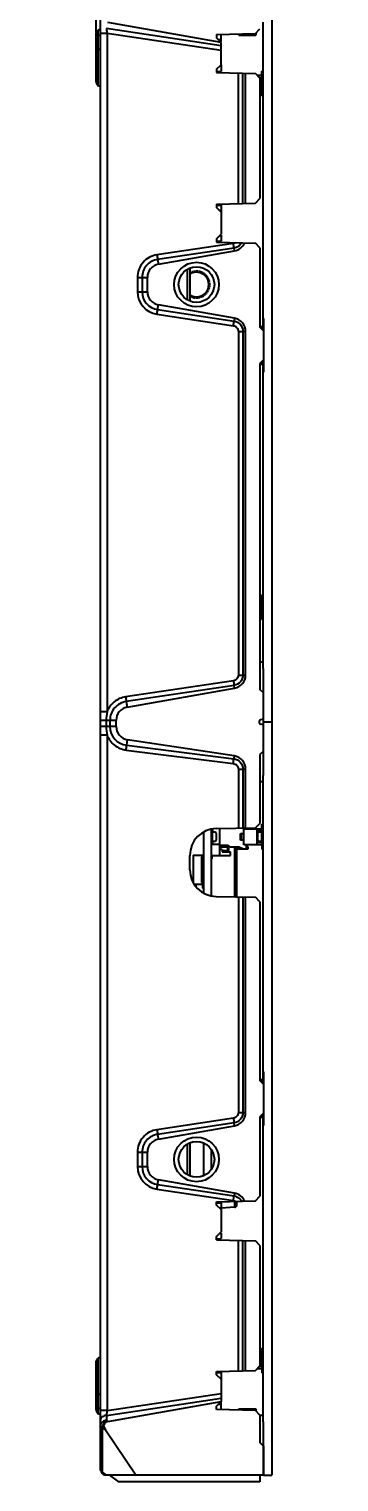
# Model space of a CAD drawing. Header units: millimetres. Extents: x 562 to 17351, y 2396 to 6995.
# Drawn here: x 2285.9 to 2355.3, y 3491.4 to 3816.8 of the extents above; entities that cross this region are included whole.
import ezdxf

# ---------------------------------------------------------------- set-up
doc = ezdxf.new("R2010")
doc.units = ezdxf.units.MM
doc.linetypes.add('HIDDEN', pattern=[0.2, 0.1, -0.1])
for name, color, linetype in [('02___PRT_ALL_AXES', 7, 'Continuous'), ('BOARD_OUTLINE_00', 7, 'Continuous'), ('DEFAULT_2', 8, 'HIDDEN'), ('DIM', 4, 'Continuous')]:
    doc.layers.add(name, color=color, linetype=linetype)
doc.styles.get("Standard").update_dxf_attribs({"font": 'arial.ttf'})
doc.dimstyles.new('03', dxfattribs={"dimscale": 3, "dimtxt": 2.5, "dimasz": 2.5, "dimexe": 0.125, "dimexo": 0.0625, "dimgap": 0.09, "dimtad": 0, "dimdec": 3, "dimzin": 4, "dimdsep": 46, "dimtxsty": 'Standard', "dimblk": 'CLOSED', "dimcen": 0.09, "dimclrd": 2, "dimclre": 2, "dimclrt": 4, "dimazin": 1, "dimtp": 0.01, "dimtm": 0.01, "dimtfac": 1, "dimtdec": 3, "dimtofl": 0, "dimtmove": 0, "dimatfit": 3, "dimldrblk": 'CLOSED', "dimfxl": 1, "dimtolj": 1, "dimtzin": 4, "dimarcsym": 0})

# ---------------------------------------------------------------- blocks, each defined once
blk = doc.blocks.new('_CLOSED')
at = {"color": 0, "linetype": 'ByBlock'}
for p, q in [((0, 0), (-1, 0.167)), ((-1, 0.167), (-1, -0.167)), ((-1, -0.167), (0, 0)), ((-1, 0), (0, 0))]:
    blk.add_line(p, q, dxfattribs=at)
blk = doc.blocks.new('*D103')
at = {"layer": 'Defpoints', "color": 0, "transparency": 16777216}
for p in [(2340.28, 3863.22), (2340.28, 3830.36), (2300.88, 3815.86)]:
    blk.add_point(p, dxfattribs=at)
at = {"layer": 'DIM', "color": 2, "lineweight": -2, "transparency": 16777216}
for p, q in [((2300.88, 3816.05), (2300.88, 3863.59)), ((2340.28, 3830.55), (2340.28, 3863.59)), ((2293.38, 3863.22), (2285.88, 3863.22)), ((2347.78, 3863.22), (2355.28, 3863.22))]:
    blk.add_line(p, q, dxfattribs=at)
at = {"layer": 'DIM', "color": 2, "lineweight": -2, "transparency": 16777216, "xscale": 7.5, "yscale": 7.5, "zscale": 7.5}
blk.add_blockref('_CLOSED', (2300.88, 3863.22), dxfattribs=at)
at = {"layer": 'DIM', "color": 2, "lineweight": -2, "transparency": 16777216, "xscale": 7.5, "yscale": 7.5, "zscale": 7.5, "rotation": 180}
blk.add_blockref('_CLOSED', (2340.28, 3863.22), dxfattribs=at)
at = {"layer": 'DIM', "color": 4, "transparency": 16777216, "insert": (2320.58, 3863.22), "char_height": 7.5, "attachment_point": 5}
blk.add_mtext('\\A1;39.400', dxfattribs=at)

msp = doc.modelspace()

# ---------------------------------------------------------------- linework, layer by layer
at = {"color": 7, "linetype": 'Continuous'}
for p, q in [((2301.8814, 3494.2739), (2301.8814, 3828.9437)), ((2340.2814, 3830.3588), (2340.2814, 3492.8588)), ((2328.9165, 3813.8224), (2303.5434, 3818.2964)), ((2338.2814, 3749.3338), (2338.2814, 3818.3563)), ((2300.8814, 3815.8588), (2301.3346, 3816.5701)), ((2300.8814, 3804.8588), (2300.8814, 3815.8588)), ((2300.8814, 3814.8337), (2301.3346, 3815.3366)), ((2301.8814, 3816.8251), (2301.3346, 3816.5701)), ((2301.3346, 3804.1475), (2301.3346, 3816.5701)), ((2301.8814, 3815.5169), (2301.3346, 3815.3366)), ((2303.3422, 3815.8666), (2301.8814, 3815.8666)), ((2328.8814, 3813.1087), (2303.1972, 3816.9545)), ((2303.3422, 3815.8666), (2303.3422, 3663.9129)), ((2328.8814, 3812.0424), (2303.3422, 3815.8666)), ((2327.8814, 3815.6088), (2336.5818, 3815.8366)), ((2327.8814, 3815.6088), (2327.8814, 3814.885)), ((2328.8811, 3813.8588), (2327.8814, 3814.885)), ((2328.8814, 3814.0791), (2328.8814, 3815.635)), ((2332.8814, 3815.4838), (2332.8814, 3815.7397)), ((2332.8814, 3815.4838), (2336.6814, 3815.4838)), ((2336.5818, 3815.8366), (2337.5814, 3816.8628)), ((2336.6814, 3815.9389), (2336.6814, 3815.4838)), ((2300.8814, 3811.6872), (2301.3346, 3812.1902)), ((2301.8814, 3812.3705), (2301.3346, 3812.1902)), ((2328.2603, 3814.4961), (2328.8814, 3814.4813)), ((2328.8814, 3808.8591), (2328.8814, 3813.8286)), ((2327.8814, 3807.8326), (2328.8811, 3808.8588)), ((2328.8814, 3808.8588), (2328.8814, 3807.3605)), ((2327.8814, 3807.8326), (2327.8814, 3807.1088)), ((2327.8814, 3807.1088), (2336.5818, 3806.881)), ((2332.7563, 3777.7364), (2332.7563, 3806.9811)), ((2333.7777, 3777.7632), (2333.7777, 3806.9544)), ((2334.3814, 3777.779), (2334.3814, 3806.9386)), ((2337.5814, 3805.8548), (2336.5818, 3806.881)), ((2338.2814, 3806.4088), (2337.0417, 3806.4088)), ((2338.0314, 3805.9188), (2337.5191, 3805.9188)), ((2337.5814, 3805.8548), (2337.5814, 3778.8628)), ((2338.2814, 3805.6588), (2337.5814, 3805.6588)), ((2337.8814, 3805.9188), (2337.8814, 3805.6588)), ((2337.9614, 3805.8588), (2338.0614, 3805.8588)), ((2337.9814, 3805.6588), (2337.9814, 3805.8588)), ((2337.9914, 3803.6588), (2337.9914, 3805.6588)), ((2338.0314, 3806.4088), (2338.0314, 3807.4338)), ((2338.0314, 3807.4338), (2338.2814, 3807.4338)), ((2338.0314, 3806.2088), (2338.0314, 3805.9188)), ((2338.2814, 3806.2088), (2338.0314, 3806.2088)), ((2338.0614, 3806.2088), (2338.0614, 3805.8588)), ((2338.0614, 3805.9188), (2338.2814, 3805.9188)), ((2338.2314, 3806.2088), (2338.2314, 3805.9188)), ((2300.8814, 3804.8588), (2301.3346, 3804.1475)), ((2301.8814, 3803.8925), (2301.3346, 3804.1475)), ((2337.5814, 3803.6588), (2338.2814, 3803.6588)), ((2337.5814, 3803.3988), (2338.0314, 3803.3988)), ((2337.5814, 3802.9088), (2338.2814, 3802.9088)), ((2337.8814, 3803.6588), (2337.8814, 3803.3988)), ((2337.9614, 3803.4588), (2338.0614, 3803.4588)), ((2337.9814, 3803.4588), (2337.9814, 3803.6588)), ((2338.0314, 3803.3988), (2338.0314, 3803.1088)), ((2338.2814, 3803.1088), (2338.0314, 3803.1088)), ((2338.0314, 3802.9088), (2338.0314, 3801.8838)), ((2338.2814, 3801.8838), (2338.0314, 3801.8838)), ((2338.0614, 3803.4588), (2338.0614, 3803.1088)), ((2338.0614, 3803.3988), (2338.2814, 3803.3988)), ((2338.2314, 3803.1088), (2338.2314, 3803.3988)), ((2327.8814, 3777.6088), (2336.5818, 3777.8366)), ((2327.8814, 3777.6088), (2327.8814, 3776.885)), ((2328.8811, 3775.8588), (2327.8814, 3776.885)), ((2328.8814, 3776.1587), (2328.5814, 3776.1664)), ((2328.8814, 3777.3581), (2328.8814, 3775.8588)), ((2328.8814, 3775.8584), (2328.8814, 3770.8591)), ((2336.5818, 3777.8366), (2337.5814, 3778.8628)), ((2327.8814, 3769.8326), (2328.8811, 3770.8588)), ((2327.8814, 3769.8326), (2327.8814, 3769.1088)), ((2328.5814, 3770.5511), (2328.8814, 3770.5589)), ((2328.8814, 3770.6501), (2328.8814, 3769.3594)), ((2331.6476, 3768.8394), (2314.5278, 3766.2759)), ((2331.7925, 3767.7948), (2314.6728, 3765.2314)), ((2314.8605, 3764.1667), (2331.9024, 3767.1717)), ((2327.8814, 3769.1088), (2336.5818, 3768.881)), ((2331.9024, 3767.1717), (2331.7925, 3767.7948)), ((2337.5814, 3767.8548), (2336.5818, 3768.881)), ((2337.5814, 3767.8548), (2337.5814, 3750.0338)), ((2314.6728, 3765.2314), (2314.8605, 3764.1667)), ((2321.3128, 3763.0255), (2321.3128, 3756.1921)), ((2321.8814, 3763.3106), (2321.8814, 3755.9069)), ((2310.1647, 3761.2123), (2310.1647, 3758.0053)), ((2310.1647, 3761.2123), (2312.3814, 3761.2123)), ((2311.1861, 3761.2123), (2311.1861, 3758.0053)), ((2312.3814, 3758.0053), (2312.3814, 3761.2123)), ((2310.1647, 3758.0053), (2312.3814, 3758.0053)), ((2314.5278, 3752.9417), (2331.6476, 3750.3782)), ((2314.6728, 3753.9862), (2314.8605, 3755.0509)), ((2314.6728, 3753.9862), (2331.7925, 3751.4228)), ((2331.9024, 3752.0459), (2314.8605, 3755.0509)), ((2331.9024, 3752.0459), (2331.7925, 3751.4228)), ((2338.3814, 3749.2338), (2337.5814, 3750.0338)), ((2338.2814, 3751.9838), (2338.3814, 3751.9838)), ((2338.2814, 3749.9838), (2338.3814, 3749.9838)), ((2338.3814, 3751.9838), (2338.3814, 3739.9838)), ((2332.7563, 3749.0915), (2332.7563, 3672.1261)), ((2332.7563, 3749.0915), (2334.3814, 3749.0915)), ((2333.7777, 3749.0915), (2333.7777, 3672.1261)), ((2334.3814, 3672.1261), (2334.3814, 3749.0915)), ((2338.3814, 3742.7338), (2337.5814, 3741.9338)), ((2337.5814, 3741.9338), (2337.5814, 3668.9088)), ((2338.2814, 3673.6113), (2338.2814, 3742.6338)), ((2338.2814, 3741.9838), (2338.3814, 3741.9838)), ((2338.2814, 3739.9838), (2338.3814, 3739.9838)), ((2338.2814, 3689.0588), (2337.5814, 3689.0588)), ((2338.0314, 3688.5688), (2337.5814, 3688.5688)), ((2338.2814, 3688.3088), (2337.5814, 3688.3088)), ((2337.8814, 3688.5688), (2337.8814, 3688.3088)), ((2337.9614, 3688.5088), (2338.0614, 3688.5088)), ((2337.9814, 3688.3088), (2337.9814, 3688.5088)), ((2337.9914, 3686.3088), (2337.9914, 3688.3088)), ((2338.0314, 3689.0588), (2338.0314, 3690.0838)), ((2338.0314, 3690.0838), (2338.2814, 3690.0838)), ((2338.0314, 3688.8588), (2338.0314, 3688.5688)), ((2338.2814, 3688.8588), (2338.0314, 3688.8588)), ((2338.0614, 3688.8588), (2338.0614, 3688.5088)), ((2338.0614, 3688.5688), (2338.2814, 3688.5688)), ((2338.2314, 3688.8588), (2338.2314, 3688.5688)), ((2337.5814, 3686.3088), (2338.2814, 3686.3088)), ((2337.5814, 3686.0488), (2338.0314, 3686.0488)), ((2337.5814, 3685.5588), (2338.2814, 3685.5588)), ((2337.8814, 3686.3088), (2337.8814, 3686.0488)), ((2337.9614, 3686.1088), (2338.0614, 3686.1088)), ((2337.9814, 3686.1088), (2337.9814, 3686.3088)), ((2338.0314, 3686.0488), (2338.0314, 3685.7588)), ((2338.2814, 3685.7588), (2338.0314, 3685.7588)), ((2338.0314, 3685.5588), (2338.0314, 3684.5338)), ((2338.2814, 3684.5338), (2338.0314, 3684.5338)), ((2338.0614, 3686.1088), (2338.0614, 3685.7588)), ((2338.0614, 3686.0488), (2338.2814, 3686.0488)), ((2338.2314, 3685.7588), (2338.2314, 3686.0488)), ((2332.7563, 3672.1261), (2334.3814, 3672.1261)), ((2331.6476, 3670.8394), (2307.4959, 3667.223)), ((2331.7925, 3669.7948), (2307.6408, 3666.1784)), ((2307.8605, 3664.9324), (2331.9024, 3669.1717)), ((2331.9024, 3669.1717), (2331.7925, 3669.7948)), ((2338.3814, 3668.1088), (2337.5814, 3668.9088)), ((2307.6408, 3666.1784), (2307.8605, 3664.9324)), ((2303.3422, 3663.9129), (2301.8814, 3663.9129)), ((2305.3814, 3661.978), (2301.8814, 3661.978)), ((2303.1593, 3661.978), (2303.1593, 3660.5954)), ((2303.9979, 3661.978), (2303.9979, 3660.5954)), ((2305.3814, 3660.5954), (2305.3814, 3661.978)), ((2305.3814, 3660.5954), (2301.8814, 3660.5954)), ((2303.3422, 3658.6606), (2301.8814, 3658.6606)), ((2303.3422, 3658.6606), (2303.3422, 3507.351)), ((2307.6208, 3655.3333), (2331.6169, 3652.3213)), ((2307.7409, 3656.3819), (2307.9306, 3657.6295)), ((2307.7409, 3656.3819), (2331.7371, 3653.3699)), ((2331.8323, 3653.9963), (2307.9306, 3657.6295)), ((2331.8323, 3653.9963), (2331.7371, 3653.3699)), ((2338.3814, 3655.1088), (2337.5814, 3654.3088)), ((2337.5814, 3654.3088), (2337.5814, 3638.8828)), ((2332.7563, 3651.0303), (2334.3814, 3651.0303)), ((2332.7563, 3651.0303), (2332.7563, 3637.7986)), ((2333.7777, 3651.0303), (2333.7777, 3637.8164)), ((2334.3814, 3637.827), (2334.3814, 3651.0303)), ((2338.2814, 3580.5838), (2338.2814, 3649.6063)), ((2325.0314, 3623.235), (2325.0314, 3636.9826)), ((2326.6314, 3637.5758), (2326.6314, 3622.6418)), ((2327.6014, 3636.9088), (2326.6314, 3636.9088)), ((2326.7314, 3637.4588), (2326.6814, 3637.5088)), ((2326.6814, 3637.4588), (2326.9314, 3637.4588)), ((2326.8514, 3637.1088), (2326.8514, 3637.4588)), ((2326.9314, 3637.1088), (2326.8514, 3637.1088)), ((2326.8714, 3637.1088), (2326.8714, 3636.9088)), ((2326.9214, 3636.9088), (2326.9214, 3634.9088)), ((2326.9314, 3637.4588), (2326.9314, 3636.9088)), ((2327.8014, 3636.7088), (2327.6014, 3636.9088)), ((2327.7767, 3637.7117), (2336.5816, 3637.8654)), ((2327.8014, 3636.7088), (2327.8014, 3635.1088)), ((2328.5814, 3631.7088), (2328.5814, 3637.6588)), ((2333.2414, 3636.6588), (2333.9914, 3636.6588)), ((2333.2414, 3635.1588), (2333.2414, 3636.6588)), ((2333.4414, 3635.1588), (2333.4414, 3636.6588)), ((2333.9914, 3634.0588), (2333.9914, 3637.7588)), ((2333.9914, 3637.6588), (2338.2814, 3637.6588)), ((2336.5816, 3637.8654), (2337.5814, 3638.8828)), ((2336.9614, 3634.1588), (2336.9614, 3637.6588)), ((2338.0314, 3637.1688), (2336.9614, 3637.1688)), ((2337.3114, 3636.9088), (2337.1114, 3636.7088)), ((2337.1114, 3635.1088), (2337.1114, 3636.7088)), ((2338.2814, 3636.9088), (2337.3114, 3636.9088)), ((2337.8814, 3637.1688), (2337.8814, 3636.9088)), ((2337.9614, 3637.1088), (2338.0614, 3637.1088)), ((2337.9814, 3636.9088), (2337.9814, 3637.1088)), ((2337.9914, 3634.9088), (2337.9914, 3636.9088)), ((2338.0314, 3638.6838), (2338.2814, 3638.6838)), ((2338.0314, 3637.6588), (2338.0314, 3638.6838)), ((2338.2814, 3637.4588), (2338.0314, 3637.4588)), ((2338.0314, 3637.4588), (2338.0314, 3637.1688)), ((2338.0614, 3637.4588), (2338.0614, 3637.1088)), ((2338.0614, 3637.1688), (2338.2814, 3637.1688)), ((2338.2314, 3637.4588), (2338.2314, 3637.1688)), ((2326.6814, 3633.0588), (2326.6314, 3633.0588)), ((2326.6814, 3632.4588), (2326.6314, 3632.4588)), ((2326.6814, 3634.3588), (2326.9314, 3634.3588)), ((2326.6814, 3634.3088), (2326.7314, 3634.3588)), ((2328.5814, 3634.1588), (2326.6814, 3634.1588)), ((2326.9314, 3634.7088), (2326.8514, 3634.7088)), ((2326.8514, 3634.3588), (2326.8514, 3634.7088)), ((2326.8714, 3634.9088), (2326.8714, 3634.7088)), ((2326.9214, 3634.9088), (2327.6014, 3634.9088)), ((2326.9314, 3634.9088), (2326.9314, 3634.3588)), ((2327.6014, 3634.9088), (2327.8014, 3635.1088)), ((2328.5814, 3633.9888), (2330.4814, 3633.9888)), ((2328.5814, 3633.7888), (2329.9914, 3633.7888)), ((2329.9914, 3633.5888), (2328.5814, 3633.5888)), ((2329.1314, 3633.0088), (2328.5814, 3633.0088)), ((2329.1314, 3633.0088), (2329.1314, 3632.5088)), ((2330.7314, 3632.7188), (2329.1314, 3632.7188)), ((2329.1314, 3632.5088), (2330.9814, 3632.5088)), ((2329.6814, 3633.7888), (2329.6814, 3633.5888)), ((2329.9914, 3633.5888), (2329.9914, 3633.7888)), ((2330.4814, 3633.9888), (2330.8314, 3633.6388)), ((2330.7314, 3632.5088), (2330.7314, 3632.7188)), ((2330.8314, 3633.6388), (2332.8314, 3633.6388)), ((2330.9814, 3631.7088), (2330.9814, 3632.5088)), ((2331.9576, 3622.4329), (2331.9576, 3633.6388)), ((2331.9814, 3633.6388), (2331.9814, 3633.1588)), ((2331.9814, 3633.1588), (2334.9814, 3633.1588)), ((2332.4314, 3622.4246), (2332.4314, 3633.1588)), ((2332.8314, 3633.6388), (2333.9914, 3633.1588)), ((2333.9914, 3635.1588), (2333.2414, 3635.1588)), ((2333.9914, 3634.1588), (2338.2814, 3634.1588)), ((2334.4814, 3634.0588), (2333.9914, 3634.0588)), ((2334.4814, 3634.0588), (2334.9814, 3633.5588)), ((2334.4814, 3634.0588), (2334.4814, 3633.1588)), ((2334.9814, 3633.1588), (2334.9814, 3633.5588)), ((2336.9614, 3634.6488), (2338.0314, 3634.6488)), ((2337.1114, 3635.1088), (2337.3114, 3634.9088)), ((2337.3114, 3634.9088), (2338.2814, 3634.9088)), ((2337.8814, 3634.9088), (2337.8814, 3634.6488)), ((2337.9614, 3634.7088), (2338.0614, 3634.7088)), ((2337.9814, 3634.7088), (2337.9814, 3634.9088)), ((2338.0314, 3634.6488), (2338.0314, 3634.3588)), ((2338.2814, 3634.3588), (2338.0314, 3634.3588)), ((2338.0314, 3634.1588), (2338.0314, 3633.1338)), ((2338.2814, 3633.1338), (2338.0314, 3633.1338)), ((2338.0614, 3634.7088), (2338.0614, 3634.3588)), ((2338.0614, 3634.6488), (2338.2814, 3634.6488)), ((2338.2314, 3634.3588), (2338.2314, 3634.6488)), ((2321.8814, 3628.505), (2321.8814, 3631.7126)), ((2322.6314, 3631.7831), (2324.8314, 3631.7831)), ((2322.6314, 3631.7831), (2322.6314, 3625.6103)), ((2325.0314, 3631.4331), (2324.5314, 3631.4331)), ((2324.5314, 3631.4331), (2324.5314, 3625.6331)), ((2324.8314, 3631.7831), (2324.8314, 3631.4331)), ((2326.6314, 3630.9388), (2326.7814, 3630.9388)), ((2326.6814, 3631.7088), (2330.9814, 3631.7088)), ((2326.7814, 3631.7088), (2326.7814, 3630.9388)), ((2322.8299, 3625.2831), (2324.8314, 3625.2831)), ((2323.3314, 3624.6013), (2323.3314, 3625.2831)), ((2325.0314, 3625.6331), (2324.5314, 3625.6331)), ((2324.7314, 3625.2831), (2324.7314, 3624.3567)), ((2325.0314, 3624.3567), (2324.7314, 3624.3567)), ((2324.8314, 3625.6331), (2324.8314, 3625.2831)), ((2327.7767, 3622.5059), (2336.5816, 3622.3522)), ((2332.7563, 3622.419), (2332.7563, 3574.1261)), ((2333.7777, 3622.4011), (2333.7777, 3574.1261)), ((2334.3814, 3574.1261), (2334.3814, 3622.3906)), ((2337.5814, 3621.3347), (2336.5816, 3622.3522)), ((2337.5814, 3621.3347), (2337.5814, 3581.2838)), ((2338.3814, 3580.4838), (2337.5814, 3581.2838)), ((2338.2814, 3583.2338), (2338.3814, 3583.2338)), ((2338.2814, 3581.2338), (2338.3814, 3581.2338)), ((2338.3814, 3583.2338), (2338.3814, 3571.2338)), ((2332.7563, 3574.1261), (2334.3814, 3574.1261)), ((2338.3814, 3573.9838), (2337.5814, 3573.1838)), ((2338.2814, 3504.8613), (2338.2814, 3573.8838)), ((2331.6476, 3572.8394), (2314.5278, 3570.2759)), ((2331.7925, 3571.7948), (2314.6728, 3569.2314)), ((2314.8605, 3568.1667), (2331.9024, 3571.1717)), ((2331.9024, 3571.1717), (2331.7925, 3571.7948)), ((2337.5814, 3573.1838), (2337.5814, 3555.3628)), ((2338.2814, 3573.2338), (2338.3814, 3573.2338)), ((2338.2814, 3571.2338), (2338.3814, 3571.2338)), ((2314.6728, 3569.2314), (2314.8605, 3568.1667)), ((2310.1647, 3565.2123), (2312.3814, 3565.2123)), ((2310.1647, 3565.2123), (2310.1647, 3562.0053)), ((2311.1861, 3565.2123), (2311.1861, 3562.0053)), ((2312.3814, 3562.0053), (2312.3814, 3565.2123)), ((2321.3128, 3567.0255), (2321.3128, 3560.1921)), ((2321.8814, 3567.3106), (2321.8814, 3559.9069)), ((2325.0314, 3559.9716), (2325.0314, 3567.2459)), ((2326.6314, 3565.9344), (2326.6314, 3561.2833)), ((2327.0855, 3565.1075), (2326.6314, 3565.1075)), ((2310.1647, 3562.0053), (2312.3814, 3562.0053)), ((2314.6728, 3557.9862), (2314.8605, 3559.0509)), ((2314.6728, 3557.9862), (2331.7925, 3555.4228)), ((2331.9024, 3556.0459), (2314.8605, 3559.0509)), ((2314.5278, 3556.9417), (2331.6476, 3554.3782)), ((2327.8814, 3554.1088), (2336.5818, 3554.3366)), ((2331.9024, 3556.0459), (2331.7925, 3555.4228)), ((2336.5818, 3554.3366), (2337.5814, 3555.3628)), ((2327.8814, 3553.385), (2327.8814, 3554.1088)), ((2328.8811, 3552.3588), (2327.8814, 3553.385)), ((2328.8814, 3552.6587), (2328.5814, 3552.6664)), ((2331.9576, 3552.8879), (2328.8779, 3552.7265)), ((2328.8814, 3553.8581), (2328.8814, 3552.3588)), ((2328.8814, 3552.3584), (2328.8814, 3547.3591)), ((2331.9576, 3552.8879), (2331.9576, 3554.2155)), ((2332.4314, 3553.3872), (2332.4314, 3554.2279)), ((2327.8814, 3546.3326), (2328.8811, 3547.3588)), ((2327.8814, 3545.6088), (2327.8814, 3546.3326)), ((2327.8814, 3545.6088), (2336.5818, 3545.381)), ((2328.8814, 3547.0589), (2328.5814, 3547.0511)), ((2328.8814, 3547.1505), (2328.8814, 3545.8594)), ((2332.7563, 3516.2364), (2332.7563, 3545.4811)), ((2333.7777, 3516.2632), (2333.7777, 3545.4544)), ((2334.3814, 3516.279), (2334.3814, 3545.4386)), ((2337.5814, 3544.3548), (2336.5818, 3545.381)), ((2337.5814, 3544.3548), (2337.5814, 3517.3628)), ((2300.8814, 3518.3588), (2301.3346, 3519.0701)), ((2301.8814, 3519.3251), (2301.3346, 3519.0701)), ((2301.3346, 3506.6475), (2301.3346, 3519.0701)), ((2338.2814, 3520.3088), (2337.5814, 3520.3088)), ((2338.0314, 3519.8188), (2337.5814, 3519.8188)), ((2338.2814, 3519.5588), (2337.5814, 3519.5588)), ((2337.8814, 3519.8188), (2337.8814, 3519.5588)), ((2337.9614, 3519.7588), (2338.0614, 3519.7588)), ((2337.9814, 3519.5588), (2337.9814, 3519.7588)), ((2337.9914, 3517.5588), (2337.9914, 3519.5588)), ((2338.0314, 3521.3338), (2338.2814, 3521.3338)), ((2338.0314, 3520.3088), (2338.0314, 3521.3338)), ((2338.2814, 3520.1088), (2338.0314, 3520.1088)), ((2338.0314, 3520.1088), (2338.0314, 3519.8188)), ((2338.0614, 3520.1088), (2338.0614, 3519.7588)), ((2338.0614, 3519.8188), (2338.2814, 3519.8188)), ((2338.2314, 3520.1088), (2338.2314, 3519.8188)), ((2300.8814, 3507.3588), (2300.8814, 3518.3588)), ((2327.8814, 3516.1088), (2336.5818, 3516.3366)), ((2327.8814, 3515.385), (2327.8814, 3516.1088)), ((2328.8811, 3514.3588), (2327.8814, 3515.385)), ((2328.8814, 3515.8571), (2328.8814, 3514.3588)), ((2336.5818, 3516.3366), (2337.5814, 3517.3628)), ((2337.0417, 3516.8088), (2338.2814, 3516.8088)), ((2337.5191, 3517.2988), (2338.0314, 3517.2988)), ((2337.5814, 3517.5588), (2338.2814, 3517.5588)), ((2337.8814, 3517.5588), (2337.8814, 3517.2988)), ((2337.9614, 3517.3588), (2338.0614, 3517.3588)), ((2337.9814, 3517.3588), (2337.9814, 3517.5588)), ((2338.0314, 3517.2988), (2338.0314, 3517.0088)), ((2338.2814, 3517.0088), (2338.0314, 3517.0088)), ((2338.0314, 3516.8088), (2338.0314, 3515.7838)), ((2338.2814, 3515.7838), (2338.0314, 3515.7838)), ((2338.0614, 3517.3588), (2338.0614, 3517.0088)), ((2338.0614, 3517.2988), (2338.2814, 3517.2988)), ((2338.2314, 3517.0088), (2338.2314, 3517.2988)), ((2328.8814, 3514.3584), (2328.8814, 3509.389)), ((2300.8814, 3511.5304), (2301.3346, 3511.0274)), ((2301.8814, 3510.8471), (2301.3346, 3511.0274)), ((2303.1972, 3506.263), (2328.8814, 3510.1089)), ((2303.3422, 3507.351), (2328.8814, 3511.1752)), ((2303.5434, 3504.9212), (2328.9165, 3509.3952)), ((2327.8814, 3508.3326), (2328.9165, 3509.3952)), ((2328.8814, 3508.7363), (2328.2603, 3508.7215)), ((2328.8814, 3507.5826), (2328.8814, 3509.3588)), ((2300.8814, 3508.3839), (2301.3346, 3507.8809)), ((2300.8814, 3507.3588), (2301.3346, 3506.6475)), ((2301.8814, 3507.7006), (2301.3346, 3507.8809)), ((2301.8814, 3506.3925), (2301.3346, 3506.6475)), ((2303.3422, 3507.351), (2301.8814, 3507.351)), ((2303.1972, 3506.263), (2303.1972, 3505.1365)), ((2327.8814, 3507.6088), (2327.8814, 3508.3326)), ((2336.5818, 3507.381), (2327.8814, 3507.6088)), ((2332.8814, 3507.7338), (2336.6814, 3507.7338)), ((2332.8814, 3507.4779), (2332.8814, 3507.7338)), ((2337.5814, 3506.3548), (2336.5818, 3507.381)), ((2336.6814, 3507.7338), (2336.6814, 3507.2787)), ((2337.5814, 3506.3548), (2337.5814, 3500.1588)), ((2302.3208, 3503.376), (2303.0207, 3502.9406)), ((2302.3208, 3493.5578), (2302.3208, 3503.376)), ((2309.8266, 3492.8588), (2303.0207, 3502.9406)), ((2303.1972, 3505.1365), (2303.5434, 3504.9212)), ((2338.3814, 3499.3588), (2337.5814, 3500.1588)), ((2338.3814, 3499.3588), (2338.3814, 3492.8588)), ((2302.3142, 3493.4364), (2302.3208, 3493.5578)), ((2303.2017, 3492.8588), (2302.3208, 3493.5578)), ((2302.7516, 3492.8588), (2302.4491, 3493.0988)), ((2338.3814, 3492.8588), (2302.7523, 3492.8588)), ((2303.8814, 3492.8588), (2305.8814, 3491.3588)), ((2337.5814, 3492.8588), (2337.5814, 3491.3588)), ((2337.5814, 3491.3588), (2305.8814, 3491.3588))]:
    msp.add_line(p, q, dxfattribs=at)
for centre, radius in [((2323.3814, 3759.6088), 5), ((2323.3814, 3759.6088), 4), ((2323.3814, 3563.6088), 5), ((2323.3814, 3563.6088), 4)]:
    msp.add_circle(centre, radius, dxfattribs=at)
for centre, radius, start, end in [((2337.9614, 3805.7588), 0.1, 90, 143.261729), ((2337.9614, 3805.7588), 0.1, 216.737044, 270), ((2337.9314, 3806.0188), 0.35, 278.213211, 343.397362), ((2337.9614, 3803.5588), 0.1, 90, 143.261729), ((2337.9614, 3803.5588), 0.1, 216.737044, 270), ((2337.9314, 3803.2988), 0.35, 16.290907, 81.786789), ((2277.8349, 3760.7828), 54.4125, 7.851211, 8.514828), ((2298.6604, 3763.6609), 33.389, 7.112035, 7.840231), ((2331.3814, 3770.1261), 3, 280, 336.813785), ((2331.4146, 3770.1274), 2.3635, 325.625916, 330.468096), ((2315.3814, 3761.2123), 3, 100, 180), ((2323.3814, 3759.6088), 2.75, 236.8481, 123.151899), ((2315.2853, 3758.006), 5.1207, 180.008295, 261.493081), ((2315.2464, 3758.0058), 4.0603, 180.007852, 261.877987), ((2315.3814, 3758.0053), 3, 180, 260), ((2331.3814, 3749.0915), 3, 0, 80), ((2337.9614, 3688.4088), 0.1, 90, 143.261729), ((2337.9614, 3688.4088), 0.1, 216.737044, 270), ((2337.9314, 3688.6688), 0.35, 278.213211, 343.397362), ((2337.9614, 3686.2088), 0.1, 90, 143.261729), ((2337.9614, 3686.2088), 0.1, 216.737044, 270), ((2337.9314, 3685.9488), 0.35, 16.290907, 81.786789), ((2331.3814, 3672.1261), 3, 280, 0), ((2308.3814, 3661.978), 3, 100, 180), ((2308.2417, 3660.5961), 4.2438, 180.008911, 263.224105), ((2308.3814, 3660.5954), 3, 180, 261.35686), ((2331.3814, 3651.0303), 3, 0, 81.35686), ((2327.8814, 3631.7126), 6, 91, 180), ((2337.9614, 3637.0088), 0.1, 90, 143.261729), ((2337.9614, 3637.0088), 0.1, 216.737044, 270), ((2337.9314, 3637.2688), 0.35, 278.213211, 343.397362), ((2329.9914, 3633.1488), 0.64, 317.752742, 90.000009), ((2329.9914, 3633.1488), 0.44, 282.190024, 90.000009), ((2337.9614, 3634.8088), 0.1, 90, 143.261729), ((2337.9614, 3634.8088), 0.1, 216.737044, 270), ((2337.9314, 3634.5488), 0.35, 16.290907, 81.786789), ((2327.8814, 3628.505), 6, 180, 269), ((2331.3814, 3574.1261), 3, 280, 0), ((2315.3814, 3565.2123), 3, 100, 180), ((2315.2853, 3562.006), 5.1207, 180.008295, 261.493081), ((2315.2464, 3562.0058), 4.0603, 180.007852, 261.877987), ((2315.3814, 3562.0053), 3, 180, 260), ((2277.8349, 3562.4348), 54.4125, 351.485172, 352.148789), ((2298.6604, 3559.5567), 33.389, 352.159769, 352.887965), ((2331.3814, 3553.0915), 3, 23.186215, 80), ((2331.9314, 3553.3872), 0.5, 273, 0), ((2337.9614, 3519.6588), 0.1, 90, 143.261729), ((2337.9614, 3519.6588), 0.1, 216.737044, 270), ((2337.9314, 3519.9188), 0.35, 278.213211, 343.397362), ((2337.9614, 3517.4588), 0.1, 90, 143.261729), ((2337.9614, 3517.4588), 0.1, 216.737044, 270), ((2337.9314, 3517.1988), 0.35, 16.290907, 81.786789), ((2303.3814, 3494.2739), 1.5, 180, 231.642884), ((2303.0521, 3494.6426), 1.3083, 231.201152, 236.011016)]:
    msp.add_arc(centre, radius, start, end, dxfattribs=at)
msp.add_ellipse((2305.0765, 3503.0375), major_axis=(2.2939, -1.4269), ratio=0.55525267, start_param=8.87037181, end_param=10.31755949, dxfattribs=at)
for points, knots in [([(2303.1972, 3816.9545), (2303.2065, 3816.8759), (2303.2518, 3816.5129), (2303.302, 3816.1505), (2303.3422, 3815.8666)], [0, 0, 0, 0, 0.21636932, 1, 1, 1, 1]), ([(2314.5278, 3766.2759), (2313.9304, 3766.1864), (2312.7574, 3765.7904), (2311.3234, 3764.6241), (2310.3826, 3763.0337), (2310.1648, 3761.8159), (2310.1647, 3761.2123)], [0, 0, 0, 0, 0.25019799, 0.50018384, 0.75003982, 1, 1, 1, 1]), ([(2314.5278, 3766.2759), (2314.5422, 3766.18), (2314.5933, 3765.8322), (2314.6416, 3765.484), (2314.6728, 3765.2314)], [0, 0, 0, 0, 0.2758381, 1, 1, 1, 1]), ([(2314.6728, 3765.2314), (2314.1964, 3765.1632), (2313.2599, 3764.8533), (2312.1134, 3763.9288), (2311.3606, 3762.6635), (2311.1861, 3761.6932), (2311.1861, 3761.2123)], [0, 0, 0, 0, 0.25017425, 0.50015259, 0.75001756, 1, 1, 1, 1]), ([(2314.5278, 3752.9417), (2314.5422, 3753.0376), (2314.5933, 3753.3854), (2314.6416, 3753.7336), (2314.6728, 3753.9862)], [0, 0, 0, 0, 0.2758381, 1, 1, 1, 1]), ([(2331.6476, 3750.3782), (2331.6619, 3750.4741), (2331.713, 3750.8219), (2331.7613, 3751.1701), (2331.7925, 3751.4228)], [0, 0, 0, 0, 0.2758381, 1, 1, 1, 1]), ([(2331.6476, 3750.3782), (2331.946, 3750.3335), (2332.5302, 3750.0182), (2332.7563, 3749.3937), (2332.7563, 3749.0915)], [0, 0, 0, 0, 0.49967048, 1, 1, 1, 1]), ([(2331.7925, 3751.4228), (2332.329, 3751.336), (2333.3743, 3750.7596), (2333.7777, 3749.6356), (2333.7777, 3749.0915)], [0, 0, 0, 0, 0.49971118, 1, 1, 1, 1]), ([(2332.7563, 3672.1261), (2332.7563, 3671.8243), (2332.5306, 3671.1998), (2331.9464, 3670.8841), (2331.6476, 3670.8394)], [0, 0, 0, 0, 0.49975969, 1, 1, 1, 1]), ([(2333.7777, 3672.1261), (2333.7777, 3671.5826), (2333.3749, 3670.4587), (2332.3296, 3669.8817), (2331.7925, 3669.7948)], [0, 0, 0, 0, 0.49972741, 1, 1, 1, 1]), ([(2331.6476, 3670.8394), (2331.6619, 3670.7435), (2331.713, 3670.3957), (2331.7613, 3670.0475), (2331.7925, 3669.7948)], [0, 0, 0, 0, 0.2758381, 1, 1, 1, 1]), ([(2307.4959, 3667.223), (2306.5892, 3667.0871), (2304.8166, 3666.3234), (2303.6765, 3664.7659), (2303.3422, 3663.9129)], [0, 0, 0, 0, 0.50015795, 1, 1, 1, 1]), ([(2307.6408, 3666.1784), (2307.143, 3666.1071), (2306.1645, 3665.7829), (2304.9667, 3664.8167), (2304.1801, 3663.4944), (2303.9979, 3662.4805), (2303.9979, 3661.978)], [0, 0, 0, 0, 0.25016607, 0.50014683, 0.75001334, 1, 1, 1, 1]), ([(2307.4959, 3667.223), (2307.5102, 3667.1271), (2307.5613, 3666.7793), (2307.6096, 3666.4311), (2307.6408, 3666.1784)], [0, 0, 0, 0, 0.27583811, 1, 1, 1, 1]), ([(2303.3422, 3658.6606), (2303.6839, 3657.7884), (2304.8614, 3656.1994), (2306.6913, 3655.45), (2307.6208, 3655.3333)], [0, 0, 0, 0, 0.49999495, 1, 1, 1, 1]), ([(2307.6208, 3655.3333), (2307.6329, 3655.4296), (2307.6757, 3655.7788), (2307.7158, 3656.1283), (2307.7409, 3656.3819)], [0, 0, 0, 0, 0.27582796, 1, 1, 1, 1]), ([(2331.6169, 3652.3213), (2331.629, 3652.4176), (2331.6718, 3652.7668), (2331.7119, 3653.1164), (2331.7371, 3653.3699)], [0, 0, 0, 0, 0.27582796, 1, 1, 1, 1]), ([(2331.6169, 3652.3213), (2331.9211, 3652.2831), (2332.5223, 3651.9726), (2332.7563, 3651.3374), (2332.7563, 3651.0303)], [0, 0, 0, 0, 0.49965847, 1, 1, 1, 1]), ([(2331.7371, 3653.3699), (2332.2841, 3653.2947), (2333.3601, 3652.7266), (2333.7777, 3651.5832), (2333.7777, 3651.0303)], [0, 0, 0, 0, 0.4996999, 1, 1, 1, 1]), ([(2332.7563, 3574.1261), (2332.7563, 3573.8243), (2332.5306, 3573.1998), (2331.9464, 3572.8841), (2331.6476, 3572.8394)], [0, 0, 0, 0, 0.49975969, 1, 1, 1, 1]), ([(2333.7777, 3574.1261), (2333.7777, 3573.5826), (2333.3749, 3572.4587), (2332.3296, 3571.8817), (2331.7925, 3571.7948)], [0, 0, 0, 0, 0.49972741, 1, 1, 1, 1]), ([(2331.6476, 3572.8394), (2331.6619, 3572.7435), (2331.713, 3572.3957), (2331.7613, 3572.0475), (2331.7925, 3571.7948)], [0, 0, 0, 0, 0.2758381, 1, 1, 1, 1]), ([(2314.5278, 3570.2759), (2313.9304, 3570.1864), (2312.7574, 3569.7904), (2311.3234, 3568.6241), (2310.3826, 3567.0337), (2310.1648, 3565.8159), (2310.1647, 3565.2123)], [0, 0, 0, 0, 0.25019799, 0.50018384, 0.75003982, 1, 1, 1, 1]), ([(2314.6728, 3569.2314), (2314.1964, 3569.1632), (2313.2599, 3568.8533), (2312.1134, 3567.9288), (2311.3606, 3566.6635), (2311.1861, 3565.6932), (2311.1861, 3565.2123)], [0, 0, 0, 0, 0.25017425, 0.50015259, 0.75001756, 1, 1, 1, 1]), ([(2314.5278, 3570.2759), (2314.5422, 3570.18), (2314.5933, 3569.8322), (2314.6416, 3569.484), (2314.6728, 3569.2314)], [0, 0, 0, 0, 0.2758381, 1, 1, 1, 1]), ([(2314.5278, 3556.9417), (2314.5422, 3557.0376), (2314.5933, 3557.3854), (2314.6416, 3557.7336), (2314.6728, 3557.9862)], [0, 0, 0, 0, 0.2758381, 1, 1, 1, 1]), ([(2303.1972, 3506.263), (2303.0223, 3506.2479), (2302.688, 3506.1763), (2302.2567, 3505.9493), (2301.9582, 3505.6205), (2301.8814, 3505.3468), (2301.8814, 3505.2185)], [0, 0, 0, 0, 0.2887245, 0.55466148, 0.78916451, 1, 1, 1, 1]), ([(2303.3422, 3507.351), (2303.3281, 3507.2519), (2303.2769, 3506.8896), (2303.2282, 3506.527), (2303.1972, 3506.263)], [0, 0, 0, 0, 0.2736444, 1, 1, 1, 1]), ([(2301.8814, 3504.092), (2301.8814, 3503.9573), (2301.9746, 3503.6657), (2302.1931, 3503.4622), (2302.3208, 3503.376)], [0, 0, 0, 0, 0.46637589, 1, 1, 1, 1]), ([(2303.1972, 3505.1365), (2303.0601, 3505.1246), (2302.5855, 3505.0393), (2302.1069, 3504.7393), (2301.9581, 3504.4231)], [0, 0, 0, 0, 0.28255909, 1, 1, 1, 1]), ([(2303.1972, 3505.1365), (2302.9566, 3504.9406), (2302.5695, 3504.4528), (2302.3541, 3503.864), (2302.326, 3503.5669)], [0, 0, 0, 0, 0.50976892, 1, 1, 1, 1]), ([(2302.0219, 3493.8459), (2301.9994, 3493.8786), (2301.9213, 3494.0084), (2301.8814, 3494.1622), (2301.8814, 3494.2739)], [0, 0, 0, 0, 0.26235168, 1, 1, 1, 1]), ([(2302.4491, 3493.0989), (2302.4275, 3493.116), (2302.3412, 3493.2072), (2302.3157, 3493.3403), (2302.3142, 3493.4364)], [0, 0, 0, 0, 0.22288368, 1, 1, 1, 1])]:
    msp.add_open_spline(points, degree=3, knots=knots, dxfattribs=at)
for points in [[(2332.1036, 3768.9982), (2331.9641, 3768.918), (2331.8068, 3768.8632), (2331.6476, 3768.8394)], [(2332.7635, 3768.1869), (2332.4769, 3767.9877), (2332.1371, 3767.8505), (2331.7925, 3767.7948)], [(2333.3653, 3768.793), (2333.2046, 3768.558), (2332.9974, 3768.3493), (2332.7635, 3768.1869)], [(2303.3422, 3663.9129), (2303.2261, 3663.2755), (2303.1593, 3662.6258), (2303.1593, 3661.978)], [(2303.1593, 3660.5954), (2303.1593, 3659.9476), (2303.2262, 3659.2979), (2303.3422, 3658.6606)], [(2331.6476, 3554.3782), (2331.8068, 3554.3544), (2331.9641, 3554.2996), (2332.1036, 3554.2194)], [(2331.7925, 3555.4228), (2332.1863, 3555.3591), (2332.5749, 3555.1873), (2332.887, 3554.9389)], [(2332.887, 3554.9389), (2333.1215, 3554.7522), (2333.3233, 3554.516), (2333.471, 3554.2552)], [(2301.9581, 3504.4231), (2301.9098, 3504.3206), (2301.8814, 3504.2053), (2301.8814, 3504.092)], [(2302.326, 3503.5669), (2302.32, 3503.5035), (2302.3178, 3503.4396), (2302.3208, 3503.376)], [(2302.2324, 3493.623), (2302.1528, 3493.6871), (2302.08, 3493.7618), (2302.0219, 3493.8459)]]:
    msp.add_open_spline(points, degree=3, dxfattribs=at)
at = {"layer": '02___PRT_ALL_AXES', "color": 7, "linetype": 'Continuous'}
for p, q in [((2327.8992, 3807.3245), (2328.8814, 3807.3588)), ((2327.8739, 3777.394), (2328.8814, 3777.3588)), ((2327.8992, 3769.3245), (2328.8814, 3769.3588)), ((2337.752, 3750.1916), (2337.5806, 3750.215)), ((2338.2814, 3749.9838), (2337.6314, 3749.9838)), ((2338.2814, 3741.9838), (2337.6314, 3741.9838)), ((2338.2814, 3674.9838), (2337.5814, 3674.9838)), ((2338.2814, 3673.6113), (2338.2814, 3668.2088)), ((2338.2814, 3673.6113), (2338.3814, 3673.6113)), ((2338.2814, 3672.1113), (2338.3814, 3672.1113)), ((2338.3814, 3649.6063), (2338.3814, 3673.6113)), ((2338.3814, 3662.2604), (2337.752, 3662.0918)), ((2338.2814, 3662.2604), (2338.2814, 3660.9572)), ((2338.3814, 3660.9572), (2337.752, 3661.1258)), ((2338.2814, 3661.6088), (2340.2814, 3661.6088)), ((2338.2814, 3655.0088), (2338.2814, 3649.6063)), ((2338.2814, 3651.1063), (2338.3814, 3651.1063)), ((2338.2814, 3649.6063), (2338.3814, 3649.6063)), ((2338.2814, 3648.2338), (2337.5814, 3648.2338)), ((2337.752, 3581.4416), (2337.5806, 3581.465)), ((2338.2814, 3581.2338), (2337.6314, 3581.2338)), ((2338.2814, 3573.2338), (2337.6314, 3573.2338)), ((2327.8992, 3553.8931), (2328.8814, 3553.8588)), ((2327.8739, 3545.8236), (2328.8814, 3545.8588)), ((2327.8992, 3515.8931), (2328.8814, 3515.8588)), ((2338.2814, 3506.2338), (2337.5814, 3506.2338)), ((2338.2814, 3504.8613), (2338.3814, 3504.8613)), ((2338.2814, 3504.8613), (2338.2814, 3499.4588)), ((2338.2814, 3503.3613), (2338.3814, 3503.3613)), ((2338.3814, 3492.8588), (2338.3814, 3504.8613)), ((2338.3814, 3492.8588), (2340.2814, 3492.8588))]:
    msp.add_line(p, q, dxfattribs=at)
for centre, radius, start, end in [((2337.9362, 3752.1607), 1.9777, 262.26189, 264.655178), ((2337.9367, 3739.8023), 1.9823, 95.346592, 97.822059), ((2337.9362, 3739.8068), 1.9778, 95.344856, 97.739531), ((2337.8814, 3661.6088), 0.5, 105, 255), ((2337.9362, 3583.4107), 1.9777, 262.26189, 264.655178), ((2337.9367, 3571.0523), 1.9823, 95.346592, 97.822059), ((2337.9362, 3571.0568), 1.9778, 95.344856, 97.739531)]:
    msp.add_arc(centre, radius, start, end, dxfattribs=at)
for centre, start_param, end_param in [((2335.1896, 3748.2338), 7.44507677, 7.51818441), ((2335.1896, 3743.7338), -1.2349991, -1.16189146), ((2335.1896, 3579.4838), 7.44507677, 7.51818441), ((2335.1896, 3574.9838), -1.2349991, -1.16189146)]:
    msp.add_ellipse(centre, major_axis=(7.776, 0), ratio=0.26666658, start_param=start_param, end_param=end_param, dxfattribs=at)
at = {"layer": 'BOARD_OUTLINE_00', "color": 3, "linetype": 'Continuous', "const_width": 0.0559}
for points in [[(2326.6314, 3622.6418), (2326.6314, 3637.5758)], [(2326.6314, 3561.2833), (2326.6314, 3565.9344)]]:
    msp.add_lwpolyline(points, dxfattribs=at)
at = {"layer": 'DEFAULT_2', "color": 8, "linetype": 'HIDDEN'}
msp.add_ellipse((2323.3814, 3759.6088), major_axis=(3, 0), ratio=1, start_param=4.18866357, end_param=8.37770704, dxfattribs=at)

# ---------------------------------------------------------------- dimensions: what is measured, and where the dimension line sits
at = {"layer": 'DIM'}
dim = msp.add_linear_dim(base=(2340.2814, 3863.2176), p1=(2300.8814, 3815.8588), p2=(2340.2814, 3830.3588), dimstyle='03', override={"dimtxsty": 'Standard'}, dxfattribs=at)
dim.commit()
dim.dimension.update_dxf_attribs({"geometry": '*D103', "text_midpoint": (2320.5814, 3863.2176)})

doc.saveas('drawing.dxf')
